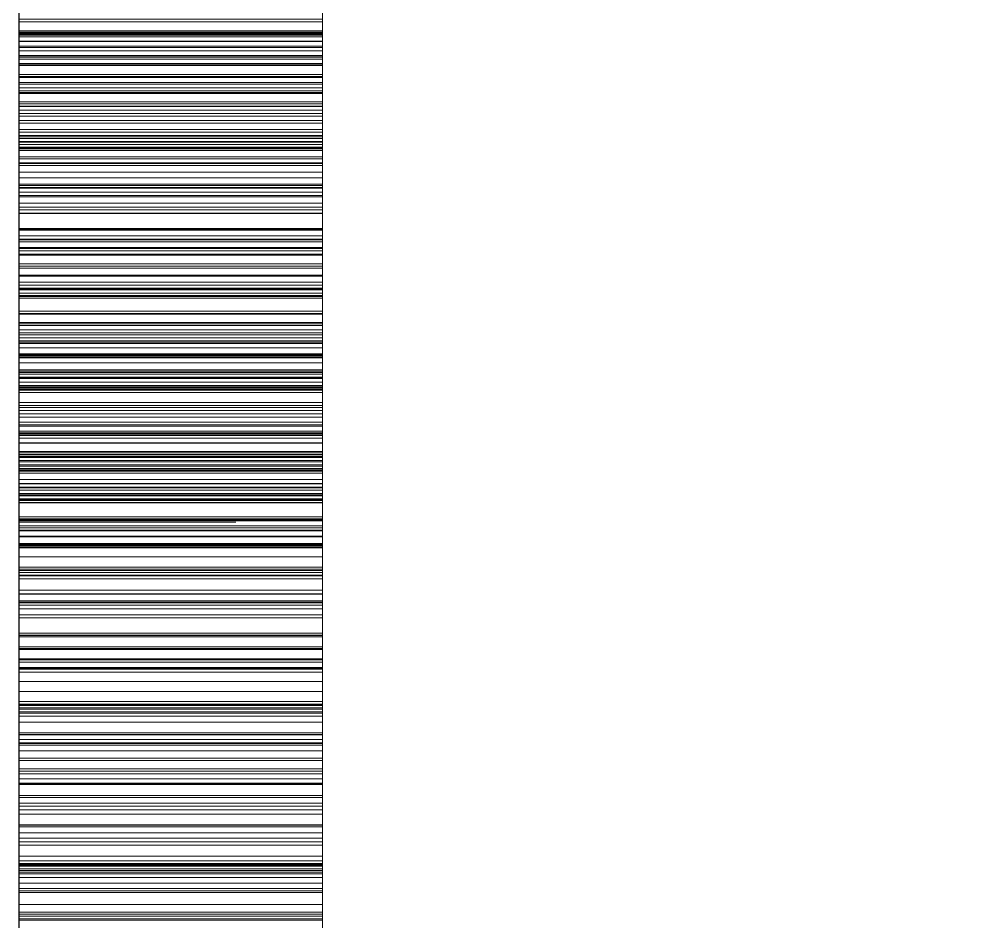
# Paper-space layout '01_三视图' of a CAD drawing. Header units: millimetres. Extents: x 8 to 451, y 8 to 289.
# Drawn here: x 157.5 to 157.9464, y 87.9654 to 88.3823 of the extents above; entities that cross this region are included whole.
import ezdxf

# ---------------------------------------------------------------- set-up
doc = ezdxf.new("R2010")
doc.units = ezdxf.units.MM
doc.linetypes.add('WP_HIDDEN', pattern=[2.3, 1.5, -0.8])
doc.layers.add('HIDDEN', color=7, linetype='WP_HIDDEN', lineweight=13)
doc.layers.add('VISIBLE', color=7, linetype='CONTINUOUS', lineweight=25)

psp = doc.layouts.new('01_三视图')

# ---------------------------------------------------------------- linework, layer by layer
at = {"layer": 'HIDDEN'}
for points in [[(157.5, 88.41445), (157.5, 87.99353)], [(157.64, 87.99353), (157.64, 88.41445)], [(157.5, 88.38115), (157.5, 88.39991)], [(157.64, 88.39991), (157.64, 88.38115)], [(157.5, 88.37552), (157.5, 88.39362)], [(157.5, 88.39114), (157.5, 88.37688)], [(157.64, 88.39362), (157.64, 88.37552)], [(157.64, 88.37688), (157.64, 88.39114)], [(157.5, 88.37641), (157.5, 88.38704)], [(157.64, 88.38704), (157.64, 88.37641)], [(157.5, 88.38504), (157.5, 88.37531)], [(157.5, 88.38272), (157.5, 88.36562)], [(157.5, 88.3699), (157.5, 88.38227)], [(157.5, 88.38227), (157.64, 88.38227)], [(157.5, 88.36188), (157.5, 88.38115)], [(157.5, 88.38115), (157.64, 88.38115)], [(157.64, 88.37531), (157.64, 88.38504)], [(157.64, 88.36562), (157.64, 88.38272)], [(157.64, 88.38227), (157.64, 88.3699)], [(157.64, 88.38115), (157.64, 88.36188)], [(157.5, 88.37688), (157.5, 88.36123)], [(157.5, 88.37688), (157.64, 88.37688)], [(157.64, 88.36123), (157.64, 88.37688)], [(157.5, 88.36483), (157.5, 88.37641)], [(157.5, 88.37641), (157.64, 88.37641)], [(157.5, 88.37583), (157.5, 88.37493)], [(157.5, 88.37542), (157.5, 88.37583)], [(157.5, 88.37583), (157.64, 88.37583)], [(157.5, 88.35685), (157.5, 88.37552)], [(157.5, 88.37552), (157.64, 88.37552)], [(157.5, 88.37417), (157.5, 88.37542)], [(157.5, 88.37542), (157.64, 88.37542)], [(157.5, 88.37531), (157.5, 88.36382)], [(157.5, 88.37531), (157.64, 88.37531)], [(157.5, 88.37493), (157.5, 88.37221)], [(157.5, 88.37493), (157.64, 88.37493)], [(157.5, 88.37209), (157.5, 88.37417)], [(157.5, 88.37417), (157.64, 88.37417)], [(157.5, 88.37221), (157.5, 88.36767)], [(157.5, 88.37221), (157.64, 88.37221)], [(157.5, 88.36918), (157.5, 88.37209)], [(157.5, 88.37209), (157.64, 88.37209)], [(157.64, 88.37641), (157.64, 88.36483)], [(157.64, 88.37493), (157.64, 88.37583)], [(157.64, 88.37583), (157.64, 88.37542)], [(157.64, 88.37552), (157.64, 88.35685)], [(157.64, 88.37542), (157.64, 88.37417)], [(157.64, 88.36382), (157.64, 88.37531)], [(157.64, 88.37221), (157.64, 88.37493)], [(157.64, 88.37417), (157.64, 88.37209)], [(157.64, 88.36767), (157.64, 88.37221)], [(157.64, 88.37209), (157.64, 88.36918)], [(157.5, 88.35592), (157.5, 88.3699)], [(157.5, 88.3699), (157.64, 88.3699)], [(157.5, 88.36543), (157.5, 88.36918)], [(157.5, 88.36918), (157.64, 88.36918)], [(157.5, 88.36767), (157.5, 88.36132)], [(157.5, 88.36767), (157.64, 88.36767)], [(157.64, 88.3699), (157.64, 88.35592)], [(157.64, 88.36918), (157.64, 88.36543)], [(157.64, 88.36132), (157.64, 88.36767)], [(157.5, 88.36562), (157.5, 88.34807)], [(157.5, 88.36562), (157.64, 88.36562)], [(157.5, 88.36086), (157.5, 88.36543)], [(157.5, 88.36543), (157.64, 88.36543)], [(157.5, 88.3523), (157.5, 88.36483)], [(157.5, 88.36483), (157.64, 88.36483)], [(157.5, 88.36382), (157.5, 88.35057)], [(157.5, 88.36382), (157.64, 88.36382)], [(157.64, 88.34807), (157.64, 88.36562)], [(157.64, 88.36543), (157.64, 88.36086)], [(157.64, 88.36483), (157.64, 88.3523)], [(157.64, 88.35057), (157.64, 88.36382)], [(157.5, 88.34207), (157.5, 88.36188)], [(157.5, 88.36188), (157.64, 88.36188)], [(157.5, 88.36132), (157.5, 88.35315)], [(157.5, 88.36132), (157.64, 88.36132)], [(157.5, 88.36123), (157.5, 88.34417)], [(157.5, 88.36123), (157.64, 88.36123)], [(157.5, 88.35545), (157.5, 88.36086)], [(157.5, 88.36086), (157.64, 88.36086)], [(157.64, 88.36188), (157.64, 88.34207)], [(157.64, 88.35315), (157.64, 88.36132)], [(157.64, 88.34417), (157.64, 88.36123)], [(157.64, 88.36086), (157.64, 88.35545)], [(157.5, 88.33759), (157.5, 88.35685)], [(157.5, 88.35685), (157.64, 88.35685)], [(157.5, 88.34034), (157.5, 88.35592)], [(157.5, 88.35592), (157.64, 88.35592)], [(157.5, 88.34921), (157.5, 88.35545)], [(157.5, 88.35545), (157.64, 88.35545)], [(157.64, 88.35685), (157.64, 88.33759)], [(157.64, 88.35592), (157.64, 88.34034)], [(157.64, 88.35545), (157.64, 88.34921)], [(157.5, 88.35315), (157.5, 88.34318)], [(157.5, 88.35315), (157.64, 88.35315)], [(157.5, 88.33882), (157.5, 88.3523)], [(157.5, 88.3523), (157.64, 88.3523)], [(157.5, 88.35057), (157.5, 88.33555)], [(157.5, 88.35057), (157.64, 88.35057)], [(157.64, 88.34318), (157.64, 88.35315)], [(157.64, 88.3523), (157.64, 88.33882)], [(157.64, 88.33555), (157.64, 88.35057)], [(157.5, 88.34213), (157.5, 88.34921)], [(157.5, 88.34921), (157.64, 88.34921)], [(157.5, 88.34846), (157.5, 88.31476)], [(157.5, 88.26827), (157.5, 88.34846)], [(157.5, 88.34846), (157.64, 88.34846)], [(157.5, 88.34807), (157.5, 88.33006)], [(157.5, 88.34807), (157.64, 88.34807)], [(157.64, 88.34921), (157.64, 88.34213)], [(157.64, 88.31476), (157.64, 88.34846)], [(157.64, 88.34846), (157.64, 88.26827)], [(157.64, 88.33006), (157.64, 88.34807)], [(157.5, 88.34417), (157.5, 88.32573)], [(157.5, 88.34417), (157.64, 88.34417)], [(157.5, 88.34318), (157.5, 88.33138)], [(157.5, 88.34318), (157.64, 88.34318)], [(157.5, 88.33423), (157.5, 88.34213)], [(157.5, 88.34213), (157.64, 88.34213)], [(157.5, 88.32174), (157.5, 88.34207)], [(157.5, 88.34207), (157.64, 88.34207)], [(157.64, 88.32573), (157.64, 88.34417)], [(157.64, 88.33138), (157.64, 88.34318)], [(157.64, 88.34213), (157.64, 88.33423)], [(157.64, 88.34207), (157.64, 88.32174)], [(157.5, 88.32316), (157.5, 88.34034)], [(157.5, 88.34034), (157.64, 88.34034)], [(157.5, 88.32439), (157.5, 88.33882)], [(157.5, 88.33882), (157.64, 88.33882)], [(157.5, 88.31775), (157.5, 88.33759)], [(157.5, 88.33759), (157.64, 88.33759)], [(157.64, 88.34034), (157.64, 88.32316)], [(157.64, 88.33882), (157.64, 88.32439)], [(157.64, 88.33759), (157.64, 88.31775)], [(157.5, 88.33555), (157.5, 88.31878)], [(157.5, 88.33555), (157.64, 88.33555)], [(157.5, 88.32549), (157.5, 88.33423)], [(157.5, 88.33423), (157.64, 88.33423)], [(157.64, 88.31878), (157.64, 88.33555)], [(157.64, 88.33423), (157.64, 88.32549)], [(157.5, 88.33138), (157.5, 88.31777)], [(157.5, 88.33138), (157.64, 88.33138)], [(157.5, 88.33006), (157.5, 88.31159)], [(157.5, 88.33006), (157.64, 88.33006)], [(157.5, 88.32859), (157.5, 88.32715)], [(157.5, 88.32791), (157.5, 88.32859)], [(157.5, 88.32859), (157.64, 88.32859)], [(157.5, 88.32588), (157.5, 88.32791)], [(157.5, 88.32791), (157.64, 88.32791)], [(157.64, 88.31777), (157.64, 88.33138)], [(157.64, 88.31159), (157.64, 88.33006)], [(157.64, 88.32859), (157.64, 88.32791)], [(157.64, 88.32715), (157.64, 88.32859)], [(157.64, 88.32791), (157.64, 88.32588)], [(157.5, 88.32715), (157.5, 88.32283)], [(157.5, 88.32715), (157.64, 88.32715)], [(157.5, 88.3225), (157.5, 88.32588)], [(157.5, 88.32588), (157.64, 88.32588)], [(157.5, 88.32573), (157.5, 88.30606)], [(157.5, 88.32573), (157.64, 88.32573)], [(157.5, 88.31592), (157.5, 88.32549)], [(157.5, 88.32549), (157.64, 88.32549)], [(157.5, 88.309), (157.5, 88.32439)], [(157.5, 88.32439), (157.64, 88.32439)], [(157.5, 88.3046), (157.5, 88.32316)], [(157.5, 88.32316), (157.64, 88.32316)], [(157.64, 88.32283), (157.64, 88.32715)], [(157.64, 88.32588), (157.64, 88.3225)], [(157.64, 88.30606), (157.64, 88.32573)], [(157.64, 88.32549), (157.64, 88.31592)], [(157.64, 88.32439), (157.64, 88.309)], [(157.64, 88.32316), (157.64, 88.3046)], [(157.5, 88.32283), (157.5, 88.31563)], [(157.5, 88.32283), (157.64, 88.32283)], [(157.5, 88.31777), (157.5, 88.3225)], [(157.5, 88.3225), (157.64, 88.3225)], [(157.5, 88.30089), (157.5, 88.32174)], [(157.5, 88.32174), (157.64, 88.32174)], [(157.5, 88.31878), (157.5, 88.30024)], [(157.5, 88.31878), (157.64, 88.31878)], [(157.64, 88.31563), (157.64, 88.32283)], [(157.64, 88.3225), (157.64, 88.31777)], [(157.64, 88.32174), (157.64, 88.30089)], [(157.64, 88.30024), (157.64, 88.31878)], [(157.5, 88.31777), (157.5, 88.30249)], [(157.5, 88.31169), (157.5, 88.31777)], [(157.5, 88.31777), (157.64, 88.31777)], [(157.5, 88.29733), (157.5, 88.31775)], [(157.5, 88.31775), (157.64, 88.31775)], [(157.5, 88.30552), (157.5, 88.31592)], [(157.5, 88.31592), (157.64, 88.31592)], [(157.5, 88.31563), (157.5, 88.30556)], [(157.5, 88.31563), (157.64, 88.31563)], [(157.5, 88.31476), (157.5, 88.28064)], [(157.5, 88.31476), (157.64, 88.31476)], [(157.64, 88.31777), (157.64, 88.31169)], [(157.64, 88.30249), (157.64, 88.31777)], [(157.64, 88.31775), (157.64, 88.29733)], [(157.64, 88.31592), (157.64, 88.30552)], [(157.64, 88.30556), (157.64, 88.31563)], [(157.64, 88.28064), (157.64, 88.31476)], [(157.5, 88.30426), (157.5, 88.31169)], [(157.5, 88.31169), (157.64, 88.31169)], [(157.5, 88.31159), (157.5, 88.29266)], [(157.5, 88.31159), (157.64, 88.31159)], [(157.64, 88.31169), (157.64, 88.30426)], [(157.64, 88.29266), (157.64, 88.31159)], [(157.5, 88.29266), (157.5, 88.309)], [(157.5, 88.309), (157.64, 88.309)], [(157.5, 88.30606), (157.5, 88.28534)], [(157.5, 88.30606), (157.64, 88.30606)], [(157.5, 88.30556), (157.5, 88.29261)], [(157.5, 88.30556), (157.64, 88.30556)], [(157.5, 88.29429), (157.5, 88.30552)], [(157.5, 88.30552), (157.64, 88.30552)], [(157.64, 88.309), (157.64, 88.29266)], [(157.64, 88.28534), (157.64, 88.30606)], [(157.64, 88.29261), (157.64, 88.30556)], [(157.64, 88.30552), (157.64, 88.29429)], [(157.5, 88.28492), (157.5, 88.3046)], [(157.5, 88.3046), (157.64, 88.3046)], [(157.5, 88.29548), (157.5, 88.30426)], [(157.5, 88.30426), (157.64, 88.30426)], [(157.5, 88.30249), (157.5, 88.28567)], [(157.5, 88.30249), (157.64, 88.30249)], [(157.5, 88.2795), (157.5, 88.30089)], [(157.5, 88.30089), (157.64, 88.30089)], [(157.64, 88.3046), (157.64, 88.28492)], [(157.64, 88.30426), (157.64, 88.29548)], [(157.64, 88.28567), (157.64, 88.30249)], [(157.64, 88.30089), (157.64, 88.2795)], [(157.5, 88.30024), (157.5, 88.28033)], [(157.5, 88.30024), (157.64, 88.30024)], [(157.5, 88.27632), (157.5, 88.29733)], [(157.5, 88.29733), (157.64, 88.29733)], [(157.64, 88.28033), (157.64, 88.30024)], [(157.64, 88.29733), (157.64, 88.27632)], [(157.5, 88.28534), (157.5, 88.29548)], [(157.5, 88.29548), (157.64, 88.29548)], [(157.5, 88.28222), (157.5, 88.29429)], [(157.5, 88.29429), (157.64, 88.29429)], [(157.5, 88.27537), (157.5, 88.29266)], [(157.5, 88.29266), (157.5, 88.27328)], [(157.5, 88.29266), (157.64, 88.29266)], [(157.5, 88.29266), (157.64, 88.29266)], [(157.5, 88.29261), (157.5, 88.27678)], [(157.5, 88.29261), (157.64, 88.29261)], [(157.64, 88.29548), (157.64, 88.28534)], [(157.64, 88.29429), (157.64, 88.28222)], [(157.64, 88.29266), (157.64, 88.27537)], [(157.64, 88.27328), (157.64, 88.29266)], [(157.64, 88.27678), (157.64, 88.29261)], [(157.5, 88.28567), (157.5, 88.2673)], [(157.5, 88.28567), (157.64, 88.28567)], [(157.5, 88.2738), (157.5, 88.28534)], [(157.5, 88.28534), (157.5, 88.26358)], [(157.5, 88.28534), (157.64, 88.28534)], [(157.5, 88.28534), (157.64, 88.28534)], [(157.5, 88.26412), (157.5, 88.28492)], [(157.5, 88.28492), (157.64, 88.28492)], [(157.64, 88.2673), (157.64, 88.28567)], [(157.64, 88.28534), (157.64, 88.2738)], [(157.64, 88.26358), (157.64, 88.28534)], [(157.64, 88.28492), (157.64, 88.26412)], [(157.5, 88.26932), (157.5, 88.28222)], [(157.5, 88.28222), (157.64, 88.28222)], [(157.5, 88.28064), (157.5, 88.24611)], [(157.5, 88.28064), (157.64, 88.28064)], [(157.5, 88.28033), (157.5, 88.25942)], [(157.5, 88.28033), (157.64, 88.28033)], [(157.5, 88.25759), (157.5, 88.2795)], [(157.5, 88.2795), (157.64, 88.2795)], [(157.64, 88.28222), (157.64, 88.26932)], [(157.64, 88.24611), (157.64, 88.28064)], [(157.64, 88.25942), (157.64, 88.28033)], [(157.64, 88.2795), (157.64, 88.25759)], [(157.5, 88.27678), (157.5, 88.25807)], [(157.5, 88.27678), (157.64, 88.27678)], [(157.5, 88.25473), (157.5, 88.27632)], [(157.5, 88.27632), (157.64, 88.27632)], [(157.5, 88.25734), (157.5, 88.27537)], [(157.5, 88.27537), (157.64, 88.27537)], [(157.64, 88.25807), (157.64, 88.27678)], [(157.64, 88.27632), (157.64, 88.25473)], [(157.64, 88.27537), (157.64, 88.25734)], [(157.5, 88.26082), (157.5, 88.2738)], [(157.5, 88.2738), (157.64, 88.2738)], [(157.5, 88.27328), (157.5, 88.25344)], [(157.5, 88.27328), (157.64, 88.27328)], [(157.64, 88.2738), (157.64, 88.26082)], [(157.64, 88.25344), (157.64, 88.27328)], [(157.5, 88.25575), (157.5, 88.26932)], [(157.5, 88.26932), (157.64, 88.26932)], [(157.5, 88.06176), (157.5, 88.26827)], [(157.5, 88.26827), (157.64, 88.26827)], [(157.5, 88.2673), (157.5, 88.2474)], [(157.5, 88.2673), (157.64, 88.2673)], [(157.64, 88.26932), (157.64, 88.25575)], [(157.64, 88.26827), (157.64, 88.06176)], [(157.64, 88.2474), (157.64, 88.2673)], [(157.5, 88.2422), (157.5, 88.26412)], [(157.5, 88.26412), (157.64, 88.26412)], [(157.5, 88.26358), (157.5, 88.24078)], [(157.5, 88.26358), (157.64, 88.26358)], [(157.5, 88.24638), (157.5, 88.26082)], [(157.5, 88.26082), (157.64, 88.26082)], [(157.64, 88.26412), (157.64, 88.2422)], [(157.64, 88.24078), (157.64, 88.26358)], [(157.64, 88.26082), (157.64, 88.24638)], [(157.5, 88.25942), (157.5, 88.2375)], [(157.5, 88.25942), (157.64, 88.25942)], [(157.5, 88.25807), (157.5, 88.23649)], [(157.5, 88.25807), (157.64, 88.25807)], [(157.5, 88.23516), (157.5, 88.25759)], [(157.5, 88.25759), (157.64, 88.25759)], [(157.5, 88.23876), (157.5, 88.25734)], [(157.5, 88.25734), (157.64, 88.25734)], [(157.64, 88.2375), (157.64, 88.25942)], [(157.64, 88.23649), (157.64, 88.25807)], [(157.64, 88.25759), (157.64, 88.23516)], [(157.64, 88.25734), (157.64, 88.23876)], [(157.5, 88.24165), (157.5, 88.25575)], [(157.5, 88.25575), (157.64, 88.25575)], [(157.5, 88.23256), (157.5, 88.25473)], [(157.5, 88.25473), (157.64, 88.25473)], [(157.5, 88.25428), (157.5, 88.23371)], [(157.5, 88.21682), (157.5, 88.25428)], [(157.5, 88.25428), (157.64, 88.25428)], [(157.5, 88.25344), (157.5, 88.23314)], [(157.5, 88.25344), (157.64, 88.25344)], [(157.64, 88.25575), (157.64, 88.24165)], [(157.64, 88.25473), (157.64, 88.23256)], [(157.64, 88.25428), (157.64, 88.21682)], [(157.64, 88.23371), (157.64, 88.25428)], [(157.64, 88.23314), (157.64, 88.25344)], [(157.5, 88.2474), (157.5, 88.22596)], [(157.5, 88.2474), (157.64, 88.2474)], [(157.64, 88.22596), (157.64, 88.2474)], [(157.5, 88.23048), (157.5, 88.24638)], [(157.5, 88.24638), (157.64, 88.24638)], [(157.5, 88.24611), (157.5, 88.21116)], [(157.5, 88.24611), (157.64, 88.24611)], [(157.64, 88.24638), (157.64, 88.23048)], [(157.64, 88.21116), (157.64, 88.24611)], [(157.5, 88.21914), (157.5, 88.2422)], [(157.5, 88.2422), (157.64, 88.2422)], [(157.5, 88.22702), (157.5, 88.24165)], [(157.5, 88.24165), (157.64, 88.24165)], [(157.5, 88.24078), (157.5, 88.21694)], [(157.5, 88.24078), (157.64, 88.24078)], [(157.5, 88.21965), (157.5, 88.23876)], [(157.5, 88.23876), (157.64, 88.23876)], [(157.64, 88.2422), (157.64, 88.21914)], [(157.64, 88.24165), (157.64, 88.22702)], [(157.64, 88.21694), (157.64, 88.24078)], [(157.64, 88.23876), (157.64, 88.21965)], [(157.5, 88.2375), (157.5, 88.21459)], [(157.5, 88.2375), (157.64, 88.2375)], [(157.5, 88.23649), (157.5, 88.21251)], [(157.5, 88.23649), (157.64, 88.23649)], [(157.5, 88.2122), (157.5, 88.23516)], [(157.5, 88.23516), (157.64, 88.23516)], [(157.5, 88.23371), (157.5, 88.2039)], [(157.5, 88.23371), (157.64, 88.23371)], [(157.64, 88.21459), (157.64, 88.2375)], [(157.64, 88.21251), (157.64, 88.23649)], [(157.64, 88.23516), (157.64, 88.2122)], [(157.64, 88.2039), (157.64, 88.23371)], [(157.5, 88.23314), (157.5, 88.21238)], [(157.5, 88.23314), (157.64, 88.23314)], [(157.5, 88.2098), (157.5, 88.23256)], [(157.5, 88.23256), (157.64, 88.23256)], [(157.5, 88.21314), (157.5, 88.23048)], [(157.5, 88.23048), (157.64, 88.23048)], [(157.64, 88.21238), (157.64, 88.23314)], [(157.64, 88.23256), (157.64, 88.2098)], [(157.64, 88.23048), (157.64, 88.21314)], [(157.5, 88.22768), (157.5, 88.22722)], [(157.5, 88.22768), (157.64, 88.22768)], [(157.5, 88.22664), (157.5, 88.22768)], [(157.5, 88.22722), (157.5, 88.22585)], [(157.5, 88.22722), (157.64, 88.22722)], [(157.5, 88.21186), (157.5, 88.22702)], [(157.5, 88.22702), (157.64, 88.22702)], [(157.5, 88.22664), (157.64, 88.22664)], [(157.5, 88.2235), (157.5, 88.22664)], [(157.5, 88.22596), (157.5, 88.20298)], [(157.5, 88.22596), (157.64, 88.22596)], [(157.5, 88.22585), (157.5, 88.22357)], [(157.5, 88.22585), (157.64, 88.22585)], [(157.64, 88.22722), (157.64, 88.22768)], [(157.64, 88.22768), (157.64, 88.22664)], [(157.64, 88.22585), (157.64, 88.22722)], [(157.64, 88.22702), (157.64, 88.21186)], [(157.64, 88.22664), (157.64, 88.2235)], [(157.64, 88.20298), (157.64, 88.22596)], [(157.64, 88.22357), (157.64, 88.22585)], [(157.5, 88.22357), (157.5, 88.22037)], [(157.5, 88.22357), (157.64, 88.22357)], [(157.5, 88.2235), (157.64, 88.2235)], [(157.5, 88.21828), (157.5, 88.2235)], [(157.5, 88.22037), (157.5, 88.21626)], [(157.5, 88.22037), (157.64, 88.22037)], [(157.64, 88.22037), (157.64, 88.22357)], [(157.64, 88.2235), (157.64, 88.21828)], [(157.64, 88.21626), (157.64, 88.22037)], [(157.5, 88.2), (157.5, 88.21965)], [(157.5, 88.21965), (157.64, 88.21965)], [(157.5, 88.19497), (157.5, 88.21914)], [(157.5, 88.21914), (157.64, 88.21914)], [(157.5, 88.21828), (157.64, 88.21828)], [(157.5, 88.21096), (157.5, 88.21828)], [(157.5, 88.21694), (157.5, 88.19205)], [(157.5, 88.21694), (157.64, 88.21694)], [(157.5, 88.18257), (157.5, 88.21682)], [(157.5, 88.21682), (157.64, 88.21682)], [(157.5, 88.21626), (157.5, 88.21124)], [(157.5, 88.21626), (157.64, 88.21626)], [(157.64, 88.21965), (157.64, 88.2)], [(157.64, 88.21914), (157.64, 88.19497)], [(157.64, 88.21828), (157.64, 88.21096)], [(157.64, 88.19205), (157.64, 88.21694)], [(157.64, 88.21682), (157.64, 88.18257)], [(157.64, 88.21124), (157.64, 88.21626)], [(157.5, 88.21459), (157.5, 88.19068)], [(157.5, 88.21459), (157.64, 88.21459)], [(157.5, 88.19435), (157.5, 88.21314)], [(157.5, 88.21314), (157.64, 88.21314)], [(157.5, 88.21251), (157.5, 88.18664)], [(157.5, 88.21251), (157.64, 88.21251)], [(157.5, 88.21238), (157.5, 88.19116)], [(157.5, 88.21238), (157.64, 88.21238)], [(157.5, 88.18871), (157.5, 88.2122)], [(157.5, 88.2122), (157.64, 88.2122)], [(157.5, 88.19619), (157.5, 88.21186)], [(157.5, 88.21186), (157.64, 88.21186)], [(157.64, 88.19068), (157.64, 88.21459)], [(157.64, 88.21314), (157.64, 88.19435)], [(157.64, 88.18664), (157.64, 88.21251)], [(157.64, 88.19116), (157.64, 88.21238)], [(157.64, 88.2122), (157.64, 88.18871)], [(157.64, 88.21186), (157.64, 88.19619)], [(157.5, 88.21124), (157.5, 88.2053)], [(157.5, 88.21124), (157.64, 88.21124)], [(157.5, 88.21116), (157.5, 88.17581)], [(157.5, 88.21116), (157.64, 88.21116)], [(157.5, 88.21096), (157.64, 88.21096)], [(157.5, 88.20156), (157.5, 88.21096)], [(157.5, 88.18646), (157.5, 88.2098)], [(157.5, 88.2098), (157.64, 88.2098)], [(157.64, 88.2053), (157.64, 88.21124)], [(157.64, 88.17581), (157.64, 88.21116)], [(157.64, 88.21096), (157.64, 88.20156)], [(157.64, 88.2098), (157.64, 88.18646)], [(157.5, 88.2053), (157.5, 88.19845)], [(157.5, 88.2053), (157.64, 88.2053)], [(157.5, 88.2039), (157.5, 88.17471)], [(157.5, 88.2039), (157.64, 88.2039)], [(157.5, 88.20298), (157.5, 88.17846)], [(157.5, 88.20298), (157.64, 88.20298)], [(157.64, 88.19845), (157.64, 88.2053)], [(157.64, 88.17471), (157.64, 88.2039)], [(157.64, 88.17846), (157.64, 88.20298)], [(157.5, 88.20156), (157.64, 88.20156)], [(157.5, 88.19007), (157.5, 88.20156)], [(157.5, 88.1798), (157.5, 88.2)], [(157.5, 88.2), (157.64, 88.2)], [(157.5, 88.19845), (157.64, 88.19845)], [(157.5, 88.19845), (157.5, 88.1907)], [(157.64, 88.20156), (157.64, 88.19007)], [(157.64, 88.2), (157.64, 88.1798)], [(157.64, 88.1907), (157.64, 88.19845)], [(157.5, 88.17998), (157.5, 88.19619)], [(157.5, 88.19619), (157.64, 88.19619)], [(157.5, 88.16967), (157.5, 88.19497)], [(157.5, 88.19497), (157.64, 88.19497)], [(157.5, 88.1741), (157.5, 88.19435)], [(157.5, 88.19435), (157.64, 88.19435)], [(157.64, 88.19619), (157.64, 88.17998)], [(157.64, 88.19497), (157.64, 88.16967)], [(157.64, 88.19435), (157.64, 88.1741)], [(157.5, 88.19205), (157.5, 88.16611)], [(157.5, 88.19205), (157.64, 88.19205)], [(157.5, 88.19116), (157.5, 88.14736)], [(157.5, 88.19116), (157.64, 88.19116)], [(157.5, 88.1907), (157.5, 88.18206)], [(157.5, 88.1907), (157.64, 88.1907)], [(157.5, 88.19068), (157.5, 88.16577)], [(157.5, 88.19068), (157.64, 88.19068)], [(157.5, 88.19007), (157.64, 88.19007)], [(157.5, 88.17648), (157.5, 88.19007)], [(157.64, 88.16611), (157.64, 88.19205)], [(157.64, 88.14736), (157.64, 88.19116)], [(157.64, 88.18206), (157.64, 88.1907)], [(157.64, 88.16577), (157.64, 88.19068)], [(157.64, 88.19007), (157.64, 88.17648)], [(157.5, 88.1647), (157.5, 88.18871)], [(157.5, 88.18871), (157.64, 88.18871)], [(157.5, 88.18664), (157.5, 88.15886)], [(157.5, 88.18664), (157.64, 88.18664)], [(157.5, 88.16254), (157.5, 88.18646)], [(157.5, 88.18646), (157.64, 88.18646)], [(157.64, 88.18871), (157.64, 88.1647)], [(157.64, 88.15886), (157.64, 88.18664)], [(157.64, 88.18646), (157.64, 88.16254)], [(157.5, 88.15153), (157.5, 88.18257)], [(157.5, 88.18257), (157.64, 88.18257)], [(157.5, 88.18206), (157.5, 88.17253)], [(157.5, 88.18206), (157.64, 88.18206)], [(157.5, 88.18123), (157.5, 88.18039)], [(157.5, 88.18123), (157.64, 88.18123)], [(157.5, 88.18038), (157.5, 88.18123)], [(157.5, 88.18039), (157.5, 88.17788)], [(157.5, 88.18039), (157.64, 88.18039)], [(157.5, 88.18038), (157.64, 88.18038)], [(157.5, 88.17783), (157.5, 88.18038)], [(157.64, 88.18257), (157.64, 88.15153)], [(157.64, 88.17253), (157.64, 88.18206)], [(157.64, 88.18039), (157.64, 88.18123)], [(157.64, 88.18123), (157.64, 88.18038)], [(157.64, 88.17788), (157.64, 88.18039)], [(157.64, 88.18038), (157.64, 88.17783)], [(157.5, 88.16325), (157.5, 88.17998)], [(157.5, 88.17998), (157.64, 88.17998)], [(157.5, 88.15907), (157.5, 88.1798)], [(157.5, 88.1798), (157.64, 88.1798)], [(157.5, 88.17846), (157.5, 88.1524)], [(157.5, 88.17846), (157.64, 88.17846)], [(157.5, 88.17788), (157.5, 88.17369)], [(157.5, 88.17788), (157.64, 88.17788)], [(157.5, 88.17783), (157.64, 88.17783)], [(157.5, 88.17357), (157.5, 88.17783)], [(157.5, 88.17648), (157.64, 88.17648)], [(157.5, 88.16081), (157.5, 88.17648)], [(157.5, 88.17581), (157.5, 88.14004)], [(157.5, 88.17581), (157.64, 88.17581)], [(157.64, 88.17998), (157.64, 88.16325)], [(157.64, 88.1798), (157.64, 88.15907)], [(157.64, 88.1524), (157.64, 88.17846)], [(157.64, 88.17369), (157.64, 88.17788)], [(157.64, 88.17783), (157.64, 88.17357)], [(157.64, 88.17648), (157.64, 88.16081)], [(157.64, 88.14004), (157.64, 88.17581)], [(157.5, 88.17471), (157.5, 88.14627)], [(157.5, 88.17471), (157.64, 88.17471)], [(157.5, 88.1524), (157.5, 88.1741)], [(157.5, 88.1741), (157.64, 88.1741)], [(157.5, 88.17369), (157.5, 88.16782)], [(157.5, 88.17369), (157.64, 88.17369)], [(157.5, 88.17357), (157.64, 88.17357)], [(157.5, 88.16762), (157.5, 88.17357)], [(157.5, 88.17253), (157.5, 88.16211)], [(157.5, 88.17253), (157.64, 88.17253)], [(157.64, 88.14627), (157.64, 88.17471)], [(157.64, 88.1741), (157.64, 88.1524)], [(157.64, 88.16782), (157.64, 88.17369)], [(157.64, 88.17357), (157.64, 88.16762)], [(157.64, 88.16211), (157.64, 88.17253)], [(157.5, 88.14325), (157.5, 88.16967)], [(157.5, 88.16967), (157.64, 88.16967)], [(157.5, 88.16782), (157.5, 88.16027)], [(157.5, 88.16782), (157.64, 88.16782)], [(157.5, 88.16762), (157.64, 88.16762)], [(157.5, 88.15996), (157.5, 88.16762)], [(157.64, 88.16967), (157.64, 88.14325)], [(157.64, 88.16027), (157.64, 88.16782)], [(157.64, 88.16762), (157.64, 88.15996)], [(157.5, 88.16611), (157.5, 88.13913)], [(157.5, 88.16611), (157.64, 88.16611)], [(157.5, 88.16577), (157.5, 88.13986)], [(157.5, 88.16577), (157.64, 88.16577)], [(157.5, 88.14016), (157.5, 88.1647)], [(157.5, 88.1647), (157.64, 88.1647)], [(157.5, 88.146), (157.5, 88.16325)], [(157.5, 88.16325), (157.64, 88.16325)], [(157.5, 88.13803), (157.5, 88.16254)], [(157.5, 88.16254), (157.64, 88.16254)], [(157.64, 88.13913), (157.64, 88.16611)], [(157.64, 88.13986), (157.64, 88.16577)], [(157.64, 88.1647), (157.64, 88.14016)], [(157.64, 88.16325), (157.64, 88.146)], [(157.64, 88.16254), (157.64, 88.13803)], [(157.5, 88.16211), (157.5, 88.15081)], [(157.5, 88.16211), (157.64, 88.16211)], [(157.5, 88.16081), (157.64, 88.16081)], [(157.5, 88.14355), (157.5, 88.16081)], [(157.5, 88.16027), (157.5, 88.15105)], [(157.5, 88.16027), (157.64, 88.16027)], [(157.5, 88.15996), (157.64, 88.15996)], [(157.5, 88.1506), (157.5, 88.15996)], [(157.5, 88.14821), (157.5, 88.15907)], [(157.5, 88.15907), (157.64, 88.15907)], [(157.5, 88.15886), (157.5, 88.12918)], [(157.5, 88.15886), (157.64, 88.15886)], [(157.64, 88.15081), (157.64, 88.16211)], [(157.64, 88.16081), (157.64, 88.14355)], [(157.64, 88.15105), (157.64, 88.16027)], [(157.64, 88.15996), (157.64, 88.1506)], [(157.64, 88.15907), (157.64, 88.14821)], [(157.64, 88.12918), (157.64, 88.15886)], [(157.5, 88.1524), (157.64, 88.1524)], [(157.5, 88.12371), (157.5, 88.15153)], [(157.5, 88.15153), (157.64, 88.15153)], [(157.5, 88.15105), (157.5, 88.14015)], [(157.5, 88.15105), (157.64, 88.15105)], [(157.5, 88.15081), (157.5, 88.13861)], [(157.5, 88.15081), (157.64, 88.15081)], [(157.5, 88.1506), (157.64, 88.1506)], [(157.5, 88.13954), (157.5, 88.1506)], [(157.5, 84.65), (157.5, 84.69388), (157.5, 84.8233), (157.5, 85.03179), (157.5, 85.30889), (157.5, 85.6407), (157.5, 86.01059), (157.5, 86.4), (157.5, 86.78941), (157.5, 87.1593), (157.5, 87.49111), (157.5, 87.76821), (157.5, 87.9767), (157.5, 88.10612), (157.5, 88.15)], [(157.5, 88.15), (157.5, 88.139), (157.5, 88.10612), (157.5, 88.0518), (157.5, 87.9767), (157.5, 87.88177), (157.5, 87.76821), (157.5, 87.63744), (157.5, 87.49111), (157.5, 87.33106), (157.5, 87.1593), (157.5, 86.97799), (157.5, 86.78941), (157.5, 86.59594), (157.5, 86.4)], [(157.5, 88.14821), (157.5, 88.14846), (157.5, 88.14868), (157.5, 88.14889), (157.5, 88.14909), (157.5, 88.14926), (157.5, 88.14942), (157.5, 88.14955), (157.5, 88.14967), (157.5, 88.14977), (157.5, 88.14985), (157.5, 88.14992), (157.5, 88.14996), (157.5, 88.14999), (157.5, 88.15)], [(157.5, 88.15), (157.5, 88.14943), (157.5, 88.14773), (157.5, 88.14489), (157.5, 88.14092), (157.5, 88.13582), (157.5, 88.12959), (157.5, 88.12225), (157.5, 88.11378), (157.5, 88.1042), (157.5, 88.09351), (157.5, 88.08173), (157.5, 88.06885), (157.5, 88.05489), (157.5, 88.03986)], [(164.5, 88.15), (157.5, 88.15)], [(157.64, 88.15153), (157.64, 88.12371)], [(157.64, 88.14015), (157.64, 88.15105)], [(157.64, 88.13861), (157.64, 88.15081)], [(157.64, 88.1506), (157.64, 88.13954)], [(157.64, 88.14821), (157.5, 88.14821)], [(157.5, 88.14736), (157.5, 88.11682)], [(157.5, 88.14736), (157.64, 88.14736)], [(157.5, 88.14627), (157.5, 88.11856)], [(157.5, 88.14627), (157.64, 88.14627)], [(157.5, 88.12821), (157.5, 88.146)], [(157.5, 88.146), (157.64, 88.146)], [(157.64, 88.13387), (157.64, 88.13537), (157.64, 88.1368), (157.64, 88.13815), (157.64, 88.13943), (157.64, 88.14064), (157.64, 88.14177), (157.64, 88.14283), (157.64, 88.14382), (157.64, 88.14473), (157.64, 88.14557), (157.64, 88.14634), (157.64, 88.14704), (157.64, 88.14766), (157.64, 88.14821)], [(157.64, 88.11682), (157.64, 88.14736)], [(157.64, 88.11856), (157.64, 88.14627)], [(157.64, 88.146), (157.64, 88.12821)], [(157.5, 88.14355), (157.64, 88.14355)], [(157.5, 88.1252), (157.5, 88.14355)], [(157.5, 88.11663), (157.5, 88.14325)], [(157.5, 88.14325), (157.64, 88.14325)], [(157.5, 88.11296), (157.5, 88.14016)], [(157.5, 88.14016), (157.64, 88.14016)], [(157.5, 88.14015), (157.5, 88.12758)], [(157.5, 88.14015), (157.64, 88.14015)], [(157.5, 88.14004), (157.5, 88.13387)], [(157.5, 88.14004), (157.64, 88.14004)], [(157.64, 88.14355), (157.64, 88.1252)], [(157.64, 88.14325), (157.64, 88.11663)], [(157.64, 88.14016), (157.64, 88.11296)], [(157.64, 88.12758), (157.64, 88.14015)], [(157.64, 88.13387), (157.64, 88.14004)], [(157.5, 88.13986), (157.5, 88.11295)], [(157.5, 88.13986), (157.64, 88.13986)], [(157.5, 88.13954), (157.64, 88.13954)], [(157.5, 88.12678), (157.5, 88.13954)], [(157.5, 88.13913), (157.5, 88.10713)], [(157.5, 88.13913), (157.64, 88.13913)], [(157.5, 88.13861), (157.5, 88.12553)], [(157.5, 88.13861), (157.64, 88.13861)], [(157.5, 88.11295), (157.5, 88.13803)], [(157.5, 88.13803), (157.64, 88.13803)], [(157.64, 88.11295), (157.64, 88.13986)], [(157.64, 88.13954), (157.64, 88.12678)], [(157.64, 88.10713), (157.64, 88.13913)], [(157.64, 88.12553), (157.64, 88.13861)], [(157.64, 88.13803), (157.64, 88.11295)], [(157.64, 88.13387), (157.5, 88.13387)], [(157.5, 88.06176), (157.5, 88.06879), (157.5, 88.07554), (157.5, 88.082), (157.5, 88.08817), (157.5, 88.09405), (157.5, 88.09965), (157.5, 88.10495), (157.5, 88.10996), (157.5, 88.11468), (157.5, 88.11911), (157.5, 88.12324), (157.5, 88.12708), (157.5, 88.13063), (157.5, 88.13387)], [(157.5, 88.12918), (157.5, 88.0976)], [(157.5, 88.12918), (157.64, 88.12918)], [(157.5, 88.10991), (157.5, 88.12821)], [(157.5, 88.12821), (157.64, 88.12821)], [(157.5, 88.12758), (157.64, 88.12758)], [(157.5, 88.12758), (157.5, 88.11366)], [(157.5, 88.12678), (157.64, 88.12678)], [(157.5, 88.11272), (157.5, 88.12678)], [(157.64, 88.0976), (157.64, 88.12918)], [(157.64, 88.12821), (157.64, 88.10991)], [(157.64, 88.11366), (157.64, 88.12758)], [(157.64, 88.12678), (157.64, 88.11272)], [(157.5, 88.12553), (157.5, 88.11156)], [(157.5, 88.12553), (157.64, 88.12553)], [(157.5, 88.1252), (157.64, 88.1252)], [(157.5, 88.10576), (157.5, 88.1252)], [(157.5, 88.09229), (157.5, 88.12371)], [(157.5, 88.12371), (157.64, 88.12371)], [(157.64, 88.11156), (157.64, 88.12553)], [(157.64, 88.1252), (157.64, 88.10576)], [(157.64, 88.12371), (157.64, 88.09229)], [(157.5, 88.11856), (157.5, 88.09159)], [(157.5, 88.11856), (157.64, 88.11856)], [(157.64, 88.09159), (157.64, 88.11856)], [(157.5, 88.11682), (157.5, 88.08689)], [(157.5, 88.11682), (157.64, 88.11682)], [(157.5, 88.09126), (157.5, 88.11663)], [(157.5, 88.11663), (157.64, 88.11663)], [(157.5, 88.11366), (157.5, 88.09875)], [(157.5, 88.11366), (157.64, 88.11366)], [(157.64, 88.08689), (157.64, 88.11682)], [(157.64, 88.11663), (157.64, 88.09126)], [(157.64, 88.09875), (157.64, 88.11366)], [(157.5, 88.08635), (157.5, 88.11296)], [(157.5, 88.11296), (157.64, 88.11296)], [(157.5, 88.11295), (157.5, 88.08059)], [(157.5, 88.08239), (157.5, 88.11295)], [(157.5, 88.11295), (157.64, 88.11295)], [(157.5, 88.11272), (157.64, 88.11272)], [(157.5, 88.0978), (157.5, 88.11272)], [(157.5, 88.11156), (157.5, 88.09701)], [(157.5, 88.11156), (157.64, 88.11156)], [(157.5, 88.09108), (157.5, 88.10991)], [(157.5, 88.10991), (157.64, 88.10991)], [(157.64, 88.11296), (157.64, 88.08635)], [(157.64, 88.11295), (157.64, 88.08239)], [(157.64, 88.08059), (157.64, 88.11295)], [(157.64, 88.11272), (157.64, 88.0978)], [(157.64, 88.09701), (157.64, 88.11156)], [(157.64, 88.10991), (157.64, 88.09108)], [(157.5, 88.10713), (157.5, 88.07639)], [(157.5, 88.10713), (157.64, 88.10713)], [(157.5, 88.10576), (157.64, 88.10576)], [(157.5, 88.08523), (157.5, 88.10576)], [(157.64, 88.07639), (157.64, 88.10713)], [(157.64, 88.10576), (157.64, 88.08523)], [(157.5, 88.09875), (157.5, 88.08283)], [(157.5, 88.09875), (157.64, 88.09875)], [(157.5, 88.0978), (157.64, 88.0978)], [(157.5, 88.08199), (157.5, 88.0978)], [(157.5, 88.0976), (157.5, 88.06411)], [(157.5, 88.0976), (157.64, 88.0976)], [(157.5, 88.09701), (157.5, 88.08218)], [(157.5, 88.09701), (157.64, 88.09701)], [(157.64, 88.08283), (157.64, 88.09875)], [(157.64, 88.0978), (157.64, 88.08199)], [(157.64, 88.06411), (157.64, 88.0976)], [(157.64, 88.08218), (157.64, 88.09701)], [(157.5, 88.06229), (157.5, 88.09229)], [(157.5, 88.09229), (157.64, 88.09229)], [(157.5, 88.09159), (157.5, 88.06535)], [(157.5, 88.09159), (157.64, 88.09159)], [(157.5, 88.06715), (157.5, 88.09126)], [(157.5, 88.09126), (157.64, 88.09126)], [(157.5, 88.07172), (157.5, 88.09108)], [(157.5, 88.09108), (157.64, 88.09108)], [(157.64, 88.09229), (157.64, 88.06229)], [(157.64, 88.06535), (157.64, 88.09159)], [(157.64, 88.09126), (157.64, 88.06715)], [(157.64, 88.09108), (157.64, 88.07172)], [(157.5, 88.08689), (157.5, 88.05758)], [(157.5, 88.08689), (157.64, 88.08689)], [(157.64, 88.05758), (157.64, 88.08689)], [(157.5, 88.06033), (157.5, 88.08635)], [(157.5, 88.08635), (157.64, 88.08635)], [(157.5, 88.08523), (157.64, 88.08523)], [(157.5, 88.06362), (157.5, 88.08523)], [(157.5, 88.08283), (157.5, 88.06591)], [(157.5, 88.08283), (157.64, 88.08283)], [(157.5, 88.05266), (157.5, 88.08239)], [(157.5, 88.08239), (157.64, 88.08239)], [(157.5, 88.08218), (157.5, 88.06708)], [(157.5, 88.08218), (157.64, 88.08218)], [(157.5, 88.08199), (157.64, 88.08199)], [(157.5, 88.06531), (157.5, 88.08199)], [(157.64, 88.08635), (157.64, 88.06033)], [(157.64, 88.08523), (157.64, 88.06362)], [(157.64, 88.06591), (157.64, 88.08283)], [(157.64, 88.08239), (157.64, 88.05266)], [(157.64, 88.06708), (157.64, 88.08218)], [(157.64, 88.08199), (157.64, 88.06531)], [(157.5, 88.08059), (157.5, 88.0495)], [(157.5, 88.08059), (157.64, 88.08059)], [(157.64, 88.0495), (157.64, 88.08059)], [(157.5, 88.07639), (157.5, 88.04692)], [(157.5, 88.07639), (157.64, 88.07639)], [(157.64, 88.04692), (157.64, 88.07639)], [(157.5, 88.05184), (157.5, 88.07172)], [(157.5, 88.07172), (157.64, 88.07172)], [(157.64, 88.07172), (157.64, 88.05184)], [(157.5, 88.04429), (157.5, 88.06715)], [(157.5, 88.06715), (157.64, 88.06715)], [(157.5, 88.06708), (157.5, 88.0517)], [(157.5, 88.06708), (157.64, 88.06708)], [(157.5, 88.06591), (157.5, 88.04799)], [(157.5, 88.06591), (157.64, 88.06591)], [(157.5, 88.06535), (157.5, 88.03986)], [(157.5, 88.06535), (157.64, 88.06535)], [(157.5, 88.06531), (157.64, 88.06531)], [(157.5, 88.04776), (157.5, 88.06531)], [(157.5, 88.06411), (157.5, 88.02872)], [(157.5, 88.06411), (157.64, 88.06411)], [(157.64, 88.06715), (157.64, 88.04429)], [(157.64, 88.0517), (157.64, 88.06708)], [(157.64, 88.04799), (157.64, 88.06591)], [(157.64, 88.03986), (157.64, 88.06535)], [(157.64, 88.06531), (157.64, 88.04776)], [(157.64, 88.02872), (157.64, 88.06411)], [(157.5, 88.06362), (157.64, 88.06362)], [(157.5, 88.04091), (157.5, 88.06362)], [(157.5, 88.03369), (157.5, 88.06229)], [(157.5, 88.06229), (157.64, 88.06229)], [(157.64, 88.06176), (157.5, 88.06176)], [(157.5, 88.03491), (157.5, 88.06033)], [(157.5, 88.06033), (157.64, 88.06033)], [(157.64, 88.06362), (157.64, 88.04091)], [(157.64, 88.06229), (157.64, 88.03369)], [(157.64, 87.99353), (157.64, 87.99902), (157.64, 88.00442), (157.64, 88.00972), (157.64, 88.01493), (157.64, 88.02004), (157.64, 88.02506), (157.64, 88.02998), (157.64, 88.03481), (157.64, 88.03954), (157.64, 88.04418), (157.64, 88.04872), (157.64, 88.05316), (157.64, 88.05751), (157.64, 88.06176)], [(157.64, 88.06033), (157.64, 88.03491)], [(157.5, 88.05758), (157.5, 88.02887)], [(157.5, 88.05758), (157.64, 88.05758)], [(157.64, 88.02887), (157.64, 88.05758)], [(157.5, 88.02374), (157.5, 88.05266)], [(157.5, 88.05266), (157.64, 88.05266)], [(157.5, 88.03143), (157.5, 88.05184)], [(157.5, 88.05184), (157.64, 88.05184)], [(157.5, 88.0517), (157.5, 88.03604)], [(157.5, 88.0517), (157.64, 88.0517)], [(157.64, 88.05266), (157.64, 88.02374)], [(157.64, 88.05184), (157.64, 88.03143)], [(157.64, 88.03604), (157.64, 88.0517)], [(157.5, 88.0495), (157.5, 88.03986)], [(157.5, 88.0495), (157.64, 88.0495)], [(157.5, 88.04799), (157.5, 88.02907)], [(157.5, 88.04799), (157.64, 88.04799)], [(157.5, 88.04776), (157.64, 88.04776)], [(157.5, 88.02932), (157.5, 88.04776)], [(157.5, 88.04692), (157.5, 88.01872)], [(157.5, 88.04692), (157.64, 88.04692)], [(157.64, 88.03986), (157.64, 88.0495)], [(157.64, 88.02907), (157.64, 88.04799)], [(157.64, 88.04776), (157.64, 88.02932)], [(157.64, 88.01872), (157.64, 88.04692)], [(157.5, 88.02269), (157.5, 88.04429)], [(157.5, 88.04429), (157.64, 88.04429)], [(157.64, 88.04429), (157.64, 88.02269)], [(157.5, 88.04091), (157.64, 88.04091)], [(157.5, 88.01712), (157.5, 88.04091)], [(157.5, 88.03986), (157.5, 88.01511)], [(157.64, 88.03986), (157.5, 88.03986)], [(157.5, 88.03986), (157.64, 88.03986)], [(157.64, 88.04091), (157.64, 88.01712)], [(157.64, 88.03986), (157.64, 88.03593), (157.64, 88.03194), (157.64, 88.02787), (157.64, 88.02374), (157.64, 88.01955), (157.64, 88.01529), (157.64, 88.01096), (157.64, 88.00657), (157.64, 88.00211), (157.64, 87.99759), (157.64, 87.993), (157.64, 87.98835), (157.64, 87.98363), (157.64, 87.97885)], [(157.64, 88.01511), (157.64, 88.03986)], [(157.5, 88.03604), (157.5, 88.02012)], [(157.5, 88.03604), (157.64, 88.03604)], [(157.5, 88.01009), (157.5, 88.03491)], [(157.5, 88.03491), (157.64, 88.03491)], [(157.5, 88.00651), (157.5, 88.03369)], [(157.5, 88.03369), (157.64, 88.03369)], [(157.64, 88.02012), (157.64, 88.03604)], [(157.64, 88.03491), (157.64, 88.01009)], [(157.64, 88.03369), (157.64, 88.00651)], [(157.5, 87.98903), (157.5, 88.03143)], [(157.5, 88.03143), (157.64, 88.03143)], [(157.5, 88.02932), (157.64, 88.02932)], [(157.5, 88.01002), (157.5, 88.02932)], [(157.5, 88.02907), (157.5, 88.00915)], [(157.5, 88.02907), (157.64, 88.02907)], [(157.5, 88.02887), (157.5, 88.00078)], [(157.5, 88.02887), (157.64, 88.02887)], [(157.5, 88.02872), (157.5, 87.99144)], [(157.5, 88.02872), (157.64, 88.02872)], [(157.64, 88.03143), (157.64, 87.98903)], [(157.64, 88.02932), (157.64, 88.01002)], [(157.64, 88.00915), (157.64, 88.02907)], [(157.64, 88.00078), (157.64, 88.02887)], [(157.64, 87.99144), (157.64, 88.02872)], [(157.5, 87.99563), (157.5, 88.02374)], [(157.5, 88.02374), (157.64, 88.02374)], [(157.5, 88.00234), (157.5, 88.02269)], [(157.5, 88.02269), (157.64, 88.02269)], [(157.5, 88.02012), (157.5, 88.00391)], [(157.5, 88.02012), (157.64, 88.02012)], [(157.64, 88.02374), (157.64, 87.99563)], [(157.64, 88.02269), (157.64, 88.00234)], [(157.64, 88.00391), (157.64, 88.02012)], [(157.5, 88.01872), (157.5, 87.99179)], [(157.5, 88.01872), (157.64, 88.01872)], [(157.5, 88.01712), (157.64, 88.01712)], [(157.5, 87.99224), (157.5, 88.01712)], [(157.5, 88.01511), (157.5, 87.99109)], [(157.5, 88.01511), (157.64, 88.01511)], [(157.64, 87.99179), (157.64, 88.01872)], [(157.64, 88.01712), (157.64, 87.99224)], [(157.64, 87.99109), (157.64, 88.01511)], [(157.5, 87.98586), (157.5, 88.01009)], [(157.5, 88.01009), (157.64, 88.01009)], [(157.5, 88.01002), (157.64, 88.01002)], [(157.5, 87.98983), (157.5, 88.01002)], [(157.5, 88.00915), (157.5, 87.98823)], [(157.5, 88.00915), (157.64, 88.00915)], [(157.5, 87.98075), (157.5, 88.00651)], [(157.5, 88.00651), (157.64, 88.00651)], [(157.64, 88.01009), (157.64, 87.98586)], [(157.64, 88.01002), (157.64, 87.98983)], [(157.64, 87.98823), (157.64, 88.00915)], [(157.64, 88.00651), (157.64, 87.98075)], [(157.5, 88.00391), (157.5, 87.98743)], [(157.5, 88.00391), (157.64, 88.00391)], [(157.5, 87.98324), (157.5, 88.00234)], [(157.5, 88.00234), (157.64, 88.00234)], [(157.64, 87.98743), (157.64, 88.00391)], [(157.64, 88.00234), (157.64, 87.98324)], [(157.5, 88.00078), (157.5, 87.97329)], [(157.5, 88.00078), (157.64, 88.00078)], [(157.64, 87.97329), (157.64, 88.00078)], [(157.5, 87.97885), (157.5, 87.99563)], [(157.5, 87.99563), (157.64, 87.99563)], [(157.5, 84.65), (157.5, 84.68282), (157.5, 84.78003), (157.5, 84.93801), (157.5, 85.15081), (157.5, 85.41047), (157.5, 85.70723), (157.5, 86.02998), (157.5, 86.36661), (157.5, 86.70449), (157.5, 87.03094), (157.5, 87.33374), (157.5, 87.60152), (157.5, 87.82423), (157.5, 87.99353)], [(157.64, 87.99353), (157.5, 87.99353)], [(157.64, 87.99563), (157.64, 87.97885)], [(157.5, 87.99224), (157.64, 87.99224)], [(157.5, 87.96675), (157.5, 87.99224)], [(157.5, 87.99179), (157.5, 87.96613)], [(157.5, 87.99179), (157.64, 87.99179)], [(157.5, 87.99144), (157.5, 87.95393)], [(157.5, 87.99144), (157.64, 87.99144)], [(157.5, 87.99109), (157.5, 87.97964)], [(157.5, 87.99109), (157.64, 87.99109)], [(157.5, 87.98983), (157.64, 87.98983)], [(157.5, 87.96983), (157.5, 87.98983)], [(157.5, 87.94664), (157.5, 87.98903)], [(157.5, 87.98903), (157.64, 87.98903)], [(157.5, 87.98823), (157.5, 87.96788)], [(157.5, 87.98823), (157.64, 87.98823)], [(157.64, 87.99224), (157.64, 87.96675)], [(157.64, 87.96613), (157.64, 87.99179)], [(157.64, 87.95393), (157.64, 87.99144)], [(157.64, 87.97964), (157.64, 87.99109)], [(157.64, 87.98983), (157.64, 87.96983)], [(157.64, 87.98903), (157.64, 87.94664)], [(157.64, 87.96788), (157.64, 87.98823)], [(157.5, 87.98743), (157.5, 87.96217)], [(157.5, 87.98743), (157.64, 87.98743)], [(157.5, 87.96222), (157.5, 87.98586)], [(157.5, 87.98586), (157.64, 87.98586)], [(157.64, 87.96217), (157.64, 87.98743)], [(157.64, 87.98586), (157.64, 87.96222)], [(157.5, 87.96539), (157.5, 87.98324)], [(157.5, 87.98324), (157.64, 87.98324)], [(157.5, 87.9564), (157.5, 87.98075)], [(157.5, 87.98075), (157.64, 87.98075)], [(157.5, 87.97964), (157.5, 87.96893)], [(157.5, 87.97964), (157.64, 87.97964)], [(157.64, 87.98324), (157.64, 87.96539)], [(157.64, 87.98075), (157.64, 87.9564)], [(157.64, 87.96893), (157.64, 87.97964)], [(157.5, 87.97885), (157.5, 87.91318), (157.5, 87.83774), (157.5, 87.75303), (157.5, 87.65959), (157.5, 87.55802), (157.5, 87.44898), (157.5, 87.33317), (157.5, 87.21134), (157.5, 87.08427), (157.5, 86.95279), (157.5, 86.81775), (157.5, 86.68), (157.5, 86.54045), (157.5, 86.4)], [(157.64, 87.97885), (157.5, 87.97885)], [(157.5, 87.97329), (157.5, 87.94642)], [(157.5, 87.97329), (157.64, 87.97329)], [(157.64, 87.94642), (157.64, 87.97329)], [(157.5, 87.96983), (157.64, 87.96983)], [(157.5, 87.95067), (157.5, 87.96983)], [(157.5, 87.96893), (157.5, 87.95895)], [(157.5, 87.96893), (157.64, 87.96893)], [(157.5, 87.96788), (157.5, 87.94847)], [(157.5, 87.96788), (157.64, 87.96788)], [(157.5, 87.96675), (157.64, 87.96675)], [(157.5, 87.94236), (157.5, 87.96675)], [(157.5, 87.96613), (157.5, 87.94174)], [(157.5, 87.96613), (157.64, 87.96613)], [(157.64, 87.96983), (157.64, 87.95067)], [(157.64, 87.95895), (157.64, 87.96893)], [(157.64, 87.94847), (157.64, 87.96788)], [(157.64, 87.96675), (157.64, 87.94236)], [(157.64, 87.94174), (157.64, 87.96613)]]:
    psp.add_lwpolyline(points, dxfattribs=at)
at = {"layer": 'VISIBLE'}
psp.add_lwpolyline([(157.5, 74.5), (157.5, 109.5)], dxfattribs=at)

doc.saveas('drawing.dxf')
